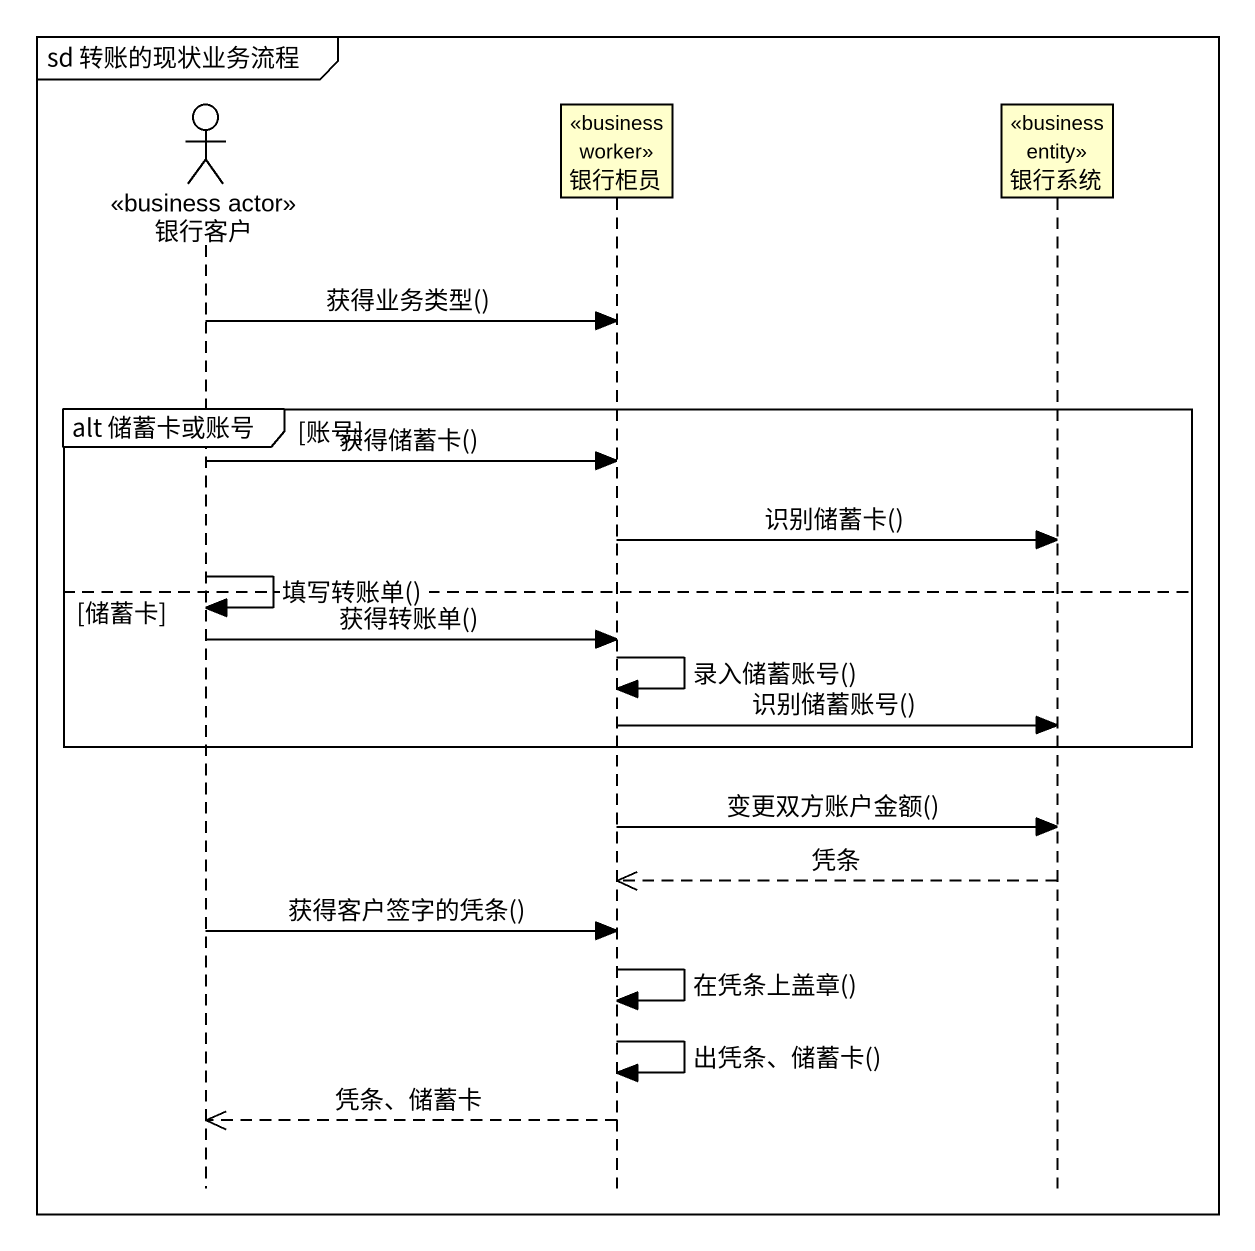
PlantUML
@startuml
mainframe sd 转账的现状业务流程
hide footbox
actor 银行客户 <<business actor>>
participant 银行柜员 <<business worker>>
participant 银行系统 <<business entity>>

银行客户 -> 银行柜员 : 获得业务类型()
group alt 储蓄卡或账号 [账号]
  银行客户 -> 银行柜员 : 获得储蓄卡()
  银行柜员 -> 银行系统 : 识别储蓄卡()
  银行客户 -> 银行客户 : 填写转账单()
else 储蓄卡
  银行客户 -> 银行柜员 : 获得转账单()
  银行柜员 -> 银行柜员 : 录入储蓄账号()
  银行柜员 -> 银行系统 : 识别储蓄账号()
end
银行柜员 -> 银行系统 : 变更双方账户金额()
银行系统 -->> 银行柜员 : 凭条
银行客户 -> 银行柜员 : 获得客户签字的凭条()
银行柜员 -> 银行柜员 : 在凭条上盖章()
银行柜员 -> 银行柜员 : 出凭条、储蓄卡()
银行柜员 -->> 银行客户 : 凭条、储蓄卡
@enduml
